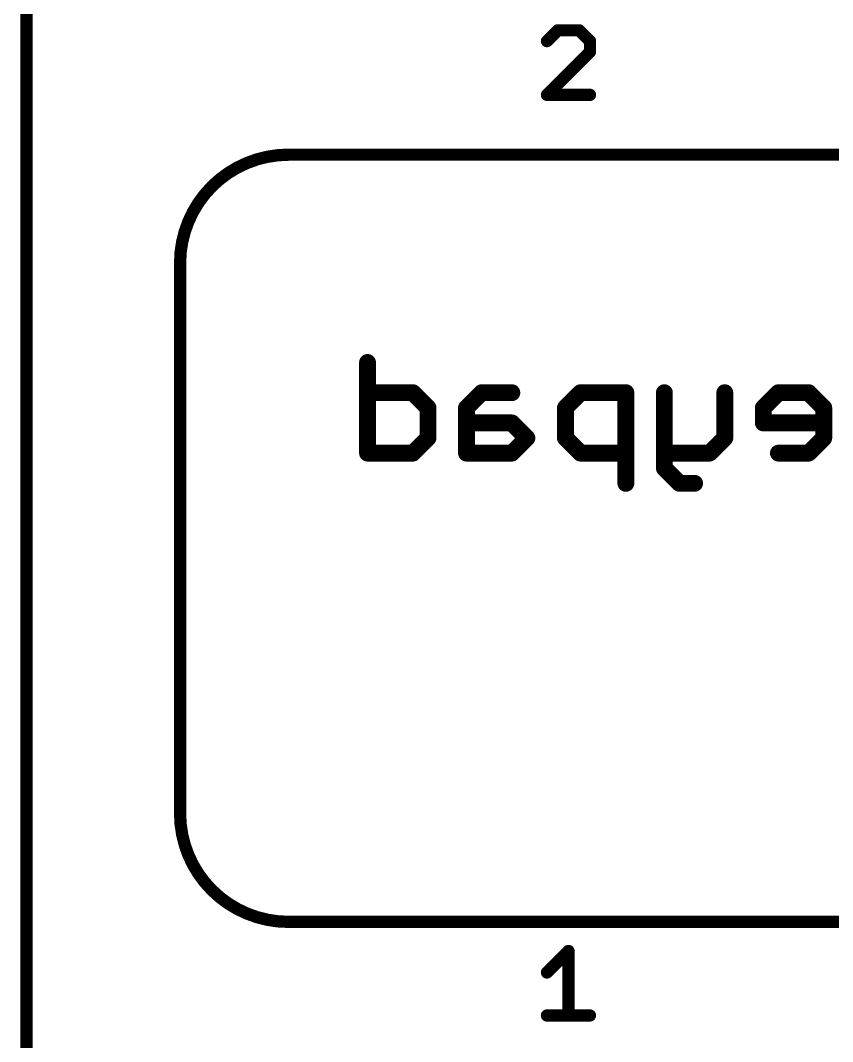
# Model space of a CAD drawing. Extents: x 0 to 48, y -23 to 79.
# Drawn here: x -0.1 to 13.34, y 27.23 to 44.13 of the extents above; entities that cross this region are included whole.
import ezdxf

# ---------------------------------------------------------------- set-up
doc = ezdxf.new("R2010")
doc.units = 0
for name, color, linetype in [('1', 12, 'CONTINUOUS'), ('20', 53, 'CONTINUOUS'), ('21', 41, 'CONTINUOUS'), ('22', 40, 'CONTINUOUS')]:
    doc.layers.add(name, color=color, linetype=linetype)

msp = doc.modelspace()

# ---------------------------------------------------------------- linework, layer by layer
at = {"layer": '1'}
for points, const_width in [([(4.336, 41.91, 0.4142), (2.54, 40.114)], 0.2032), ([(4.336, 41.9608, 1), (4.336, 41.8592)], 0.1016), ([(4.336, 41.8592, 1), (4.336, 41.9608)], 0.1016), ([(2.5908, 40.114, 1), (2.4892, 40.114)], 0.1016), ([(2.4892, 40.114, 1), (2.5908, 40.114)], 0.1016), ([(2.54, 31.006, 0.4142), (4.336, 29.21)], 0.2032), ([(2.5908, 31.006, 1), (2.4892, 31.006)], 0.1016), ([(2.4892, 31.006, 1), (2.5908, 31.006)], 0.1016), ([(4.336, 29.2608, 1), (4.336, 29.1592)], 0.1016), ([(4.336, 29.1592, 1), (4.336, 29.2608)], 0.1016)]:
    msp.add_lwpolyline(points, format="xyb", dxfattribs=dict(at, const_width=const_width))
at = {"layer": '1', "const_width": 0.2032}
for points in [[(13.444, 41.91), (4.336, 41.91)], [(2.54, 40.114), (2.54, 31.006)], [(4.336, 29.21), (13.444, 29.21)]]:
    msp.add_lwpolyline(points, dxfattribs=at)
at = {"layer": '20', "const_width": 0.2032}
msp.add_lwpolyline([(0, 0), (0, 78.74)], dxfattribs=at)
at = {"layer": '21', "const_width": 0.2032}
for points in [[(8.7886, 43.9683), (8.6106, 43.7904)], [(9.1445, 43.9683), (8.7886, 43.9683)], [(9.3224, 43.7904), (9.1445, 43.9683)], [(9.3224, 43.6124), (9.3224, 43.7904)], [(8.6106, 42.9006), (9.3224, 43.6124)], [(9.3224, 42.9006), (8.6106, 42.9006)], [(8.6106, 28.3724), (8.9665, 28.7283)], [(8.9665, 28.7283), (8.9665, 27.6606)], [(8.6106, 27.6606), (9.3224, 27.6606)]]:
    msp.add_lwpolyline(points, dxfattribs=at)
at = {"layer": '21', "const_width": 0.1016}
for points in [[(8.7886, 44.0191, 1), (8.7886, 43.9175)], [(8.8245, 43.9324, 1), (8.7526, 44.0042)], [(9.1804, 44.0042, 1), (9.1085, 43.9324)], [(9.1445, 43.9175, 1), (9.1445, 44.0191)], [(8.5747, 43.8263, 1), (8.6465, 43.7544)], [(9.3732, 43.7904, 1), (9.2716, 43.7904)], [(9.2865, 43.7544, 1), (9.3583, 43.8263)], [(9.2716, 43.6124, 1), (9.3732, 43.6124)], [(9.3583, 43.5765, 1), (9.2865, 43.6483)], [(8.6106, 42.9514, 1), (8.6106, 42.8498)], [(8.5747, 42.9365, 1), (8.6465, 42.8647)], [(9.3224, 42.8498, 1), (9.3224, 42.9514)], [(9.0173, 28.7283, 1), (8.9157, 28.7283)], [(9.0024, 28.6924, 1), (8.9306, 28.7642)], [(8.5747, 28.4083, 1), (8.6465, 28.3365)], [(8.6106, 27.7114, 1), (8.6106, 27.6098)], [(9.3224, 27.6098, 1), (9.3224, 27.7114)], [(8.9157, 27.6606, 1), (9.0173, 27.6606)]]:
    msp.add_lwpolyline(points, format="xyb", dxfattribs=at)
at = {"layer": '22', "const_width": 0.2794}
for points in [[(5.6419, 38.4696), (5.6419, 36.9697)], [(6.3919, 37.9696), (5.6419, 37.9696)], [(6.6419, 37.7196), (6.3919, 37.9696)], [(7.5291, 37.9696), (7.2791, 37.7196)], [(8.029, 37.9696), (7.5291, 37.9696)], [(9.1662, 37.9696), (8.9163, 37.7196)], [(9.9162, 37.9696), (9.1662, 37.9696)], [(9.9162, 36.4697), (9.9162, 37.9696)], [(10.5534, 37.9696), (10.5534, 36.7197)], [(11.5533, 37.9696), (11.5533, 37.2197)], [(12.4405, 37.9696), (12.1906, 37.7196)], [(12.9405, 37.9696), (12.4405, 37.9696)], [(13.1905, 37.7196), (12.9405, 37.9696)], [(6.6419, 37.2197), (6.6419, 37.7196)], [(7.2791, 37.7196), (7.2791, 36.9697)], [(8.9163, 37.7196), (8.9163, 37.2197)], [(12.1906, 37.7196), (12.1906, 37.4697)], [(13.1905, 37.2197), (13.1905, 37.7196)], [(8.029, 37.4697), (7.2791, 37.4697)], [(8.279, 37.2197), (8.029, 37.4697)], [(12.1906, 37.4697), (13.1905, 37.4697)], [(6.3919, 36.9697), (6.6419, 37.2197)], [(8.029, 36.9697), (8.279, 37.2197)], [(8.9163, 37.2197), (9.1662, 36.9697)], [(11.5533, 37.2197), (11.3034, 36.9697)], [(12.9405, 36.9697), (13.1905, 37.2197)], [(5.6419, 36.9697), (6.3919, 36.9697)], [(7.2791, 36.9697), (8.029, 36.9697)], [(9.1662, 36.9697), (9.9162, 36.9697)], [(11.3034, 36.9697), (10.5534, 36.9697)], [(12.4405, 36.9697), (12.9405, 36.9697)], [(10.5534, 36.7197), (10.8034, 36.4697)], [(10.8034, 36.4697), (11.0534, 36.4697)]]:
    msp.add_lwpolyline(points, dxfattribs=at)
at = {"layer": '22', "const_width": 0.1397}
for points in [[(5.7118, 38.4696, 1), (5.5721, 38.4696)], [(5.6419, 38.0395, 1), (5.6419, 37.8998)], [(6.4413, 38.019, 1), (6.3425, 37.9202)], [(6.3919, 37.8998, 1), (6.3919, 38.0395)], [(7.5291, 38.0395, 1), (7.5291, 37.8998)], [(7.5785, 37.9202, 1), (7.4797, 38.019)], [(8.029, 37.8998, 1), (8.029, 38.0395)], [(9.1662, 38.0395, 1), (9.1662, 37.8998)], [(9.2156, 37.9202, 1), (9.1168, 38.019)], [(9.986, 37.9696, 1), (9.8463, 37.9696)], [(9.9162, 37.8998, 1), (9.9162, 38.0395)], [(10.6233, 37.9696, 1), (10.4836, 37.9696)], [(11.6232, 37.9696, 1), (11.4835, 37.9696)], [(12.4405, 38.0395, 1), (12.4405, 37.8998)], [(12.4899, 37.9202, 1), (12.3912, 38.019)], [(12.9899, 38.019, 1), (12.8911, 37.9202)], [(12.9405, 37.8998, 1), (12.9405, 38.0395)], [(6.7117, 37.7196, 1), (6.572, 37.7196)], [(6.5925, 37.6702, 1), (6.6913, 37.769)], [(7.349, 37.7196, 1), (7.2093, 37.7196)], [(7.2297, 37.769, 1), (7.3285, 37.6702)], [(8.9861, 37.7196, 1), (8.8464, 37.7196)], [(8.8669, 37.769, 1), (8.9656, 37.6702)], [(12.2604, 37.7196, 1), (12.1207, 37.7196)], [(12.1412, 37.769, 1), (12.24, 37.6702)], [(13.2603, 37.7196, 1), (13.1206, 37.7196)], [(13.1411, 37.6702, 1), (13.2399, 37.769)], [(7.2791, 37.5395, 1), (7.2791, 37.3998)], [(8.0784, 37.5191, 1), (7.9796, 37.4203)], [(8.029, 37.3998, 1), (8.029, 37.5395)], [(12.1207, 37.4697, 1), (12.2604, 37.4697)], [(12.1906, 37.5395, 1), (12.1906, 37.3998)], [(13.1905, 37.3998, 1), (13.1905, 37.5395)], [(6.6913, 37.1703, 1), (6.5925, 37.2691)], [(8.3284, 37.1703, 1), (8.2296, 37.2691)], [(8.9656, 37.2691, 1), (8.8669, 37.1703)], [(11.6027, 37.1703, 1), (11.5039, 37.2691)], [(13.2399, 37.1703, 1), (13.1411, 37.2691)], [(6.572, 37.2197, 1), (6.7117, 37.2197)], [(8.2296, 37.1703, 1), (8.3284, 37.2691)], [(8.8464, 37.2197, 1), (8.9861, 37.2197)], [(11.4835, 37.2197, 1), (11.6232, 37.2197)], [(13.1206, 37.2197, 1), (13.2603, 37.2197)], [(5.6419, 37.0396, 1), (5.6419, 36.8999)], [(5.5721, 36.9697, 1), (5.7118, 36.9697)], [(6.3425, 37.0191, 1), (6.4413, 36.9203)], [(6.3919, 36.8999, 1), (6.3919, 37.0396)], [(7.2791, 37.0396, 1), (7.2791, 36.8999)], [(7.2093, 36.9697, 1), (7.349, 36.9697)], [(7.9796, 37.0191, 1), (8.0784, 36.9203)], [(8.029, 36.8999, 1), (8.029, 37.0396)], [(9.1662, 37.0396, 1), (9.1662, 36.8999)], [(9.1168, 36.9203, 1), (9.2156, 37.0191)], [(9.9162, 36.8999, 1), (9.9162, 37.0396)], [(10.5534, 37.0396, 1), (10.5534, 36.8999)], [(11.254, 37.0191, 1), (11.3527, 36.9203)], [(11.3034, 36.8999, 1), (11.3034, 37.0396)], [(12.4405, 37.0396, 1), (12.4405, 36.8999)], [(12.8911, 37.0191, 1), (12.9899, 36.9203)], [(12.9405, 36.8999, 1), (12.9405, 37.0396)], [(10.6028, 36.7691, 1), (10.504, 36.6703)], [(10.4836, 36.7197, 1), (10.6233, 36.7197)], [(9.8463, 36.4697, 1), (9.986, 36.4697)], [(10.8034, 36.5396, 1), (10.8034, 36.3999)], [(10.754, 36.4203, 1), (10.8528, 36.5191)], [(11.0534, 36.3999, 1), (11.0534, 36.5396)]]:
    msp.add_lwpolyline(points, format="xyb", dxfattribs=at)

doc.saveas('drawing.dxf')
